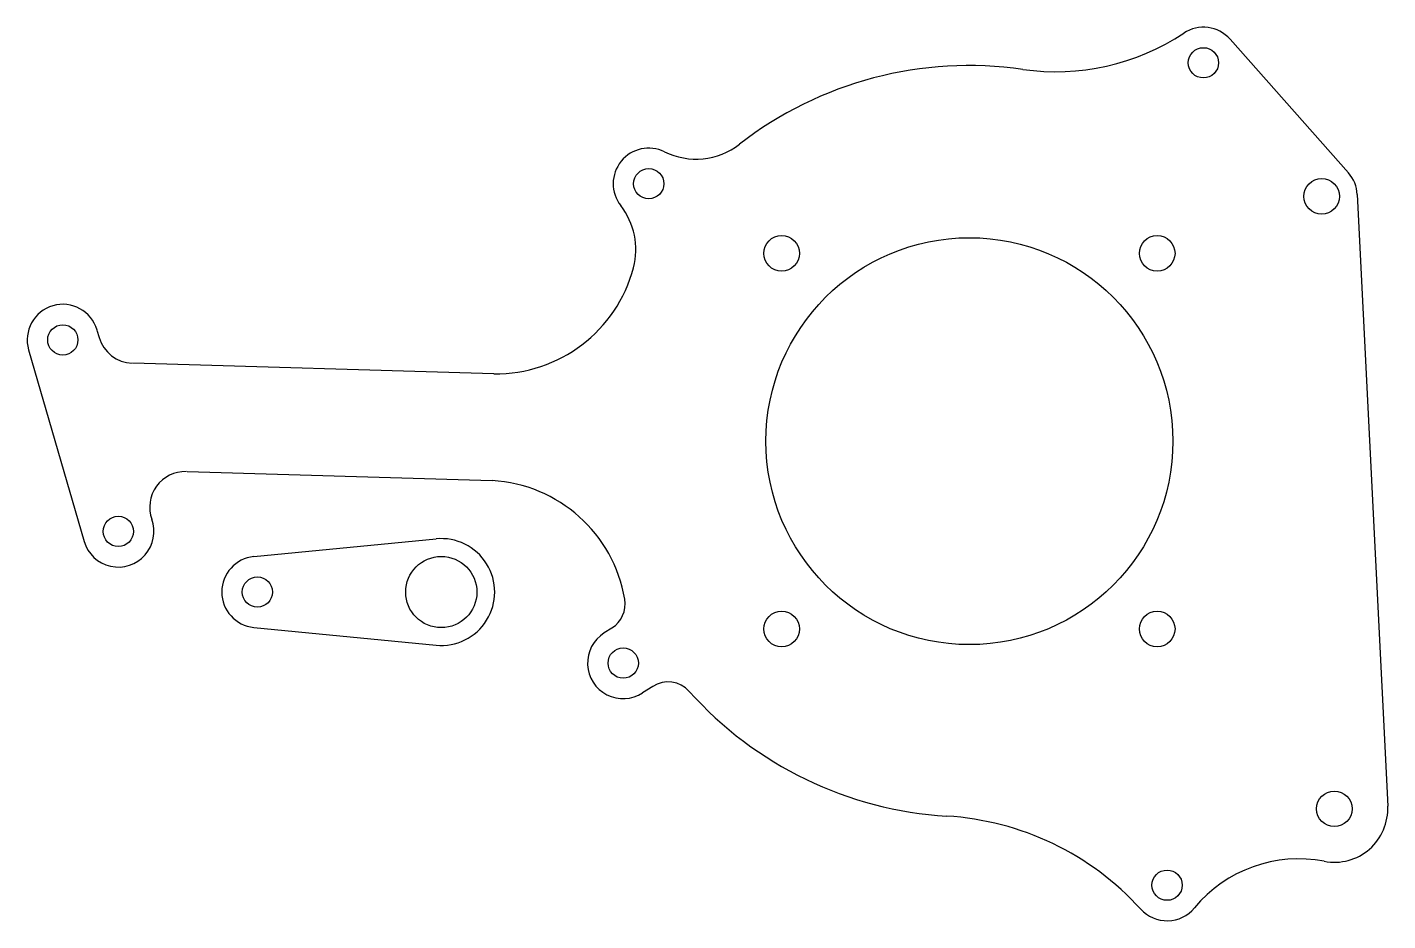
# Model space of a CAD drawing. Header units: millimetres. Extents: x -265 to 118, y -92 to 159.
import ezdxf

# ---------------------------------------------------------------- set-up
doc = ezdxf.new("R2010")
doc.units = ezdxf.units.MM
doc.layers.add('EngineMount', color=1, linetype='Continuous', true_color=0xff0000)

msp = doc.modelspace()

# ---------------------------------------------------------------- linework, layer by layer
at = {"layer": 'EngineMount'}
for p, q in [((106.42, 117.76, -36), (73.19, 155.27)), ((108.93, 111.62, -36), (117.48, -60.13, 0)), ((-245.05, 73.59, -36), (-244.44, 71.5, -36)), ((-264.25, 68.02, -36), (-248.66, 14.24, -36)), ((-133.58, 61.31), (-234.97, 64.29, -36)), ((-219.71, 33.82, -36), (-134.1, 31.29)), ((-200.97, 9.95), (-149.8, 14.93)), ((-200.97, -9.95), (-149.8, -14.93)), ((-100.4, -10.1), (-102.59, -11.5)), ((-88.96, -26.53), (-91.8, -28.34))]:
    msp.add_line(p, q, dxfattribs=at)
for centre, radius in [((65.71, 148.64), 4.25), ((-90.07, 114.68), 4.25), ((98.94, 111.13), 5), ((-52.76, 95.12), 5), ((-0.01, 42.37), 57.15), ((52.74, 95.12), 5), ((-254.65, 70.81, -33.22), 4.25), ((-239.06, 17.02, -33.22), 4.25), ((-148.35, 0), 10), ((-200, 0), 4.25), ((-52.76, -10.38), 5), ((52.74, -10.38), 5), ((-97.25, -19.96), 4.25), ((102.5, -60.89), 5), ((55.51, -82.33), 4.25)]:
    msp.add_circle(centre, radius, dxfattribs=at)
for centre, radius, start, end in [((24.24, 211.13), 65, 261.8209, 303.5639), ((65.71, 148.64), 10, 41.5422, 123.5639), ((-0.01, 42.37), 105.5, 81.8209, 127.745), ((-90.07, 114.68), 10, 63.8216, 218.0302), ((-76.84, 141.6), 20, 243.8216, 307.745), ((98.94, 111.13, -36), 10, 2.8518, 41.5421), ((-113.7, 96.2), 20, 345.2096, 38.0302), ((-133.04, 101.3), 40, 269.227, 345.2096), ((-254.65, 70.81, -36), 10, 16.1694, 196.169), ((-234.84, 74.29, -36), 10, 196.169, 268.3142), ((-220.25, 23.84, -36), 10, 88.3142, 199.914), ((-136.28, -8.65), 40, 9.5026, 86.8734), ((-239.06, 17.02, -36), 10, 196.169, 19.9138), ((-148.35, 0), 15, 264.4448, 95.5552), ((-200, 0), 10, 95.5552, 264.4448), ((-104.72, -3.36), 8, 302.6582, 9.5026), ((-97.25, -19.96), 10, 122.242, 303.0745), ((-84.65, -33.26), 8, 41.7833, 122.6582), ((-0.01, 42.37), 105.5, 221.7833, 266.559), ((102.5, -60.89), 15, 259.115, 2.8841), ((-11.15, -142.8), 80, 42.212, 86.559), ((92.49, -112.93), 38, 79.115, 140.391), ((55.51, -82.33), 10, 222.212, 320.391)]:
    msp.add_arc(centre, radius, start, end, dxfattribs=at)

doc.saveas('drawing.dxf')
